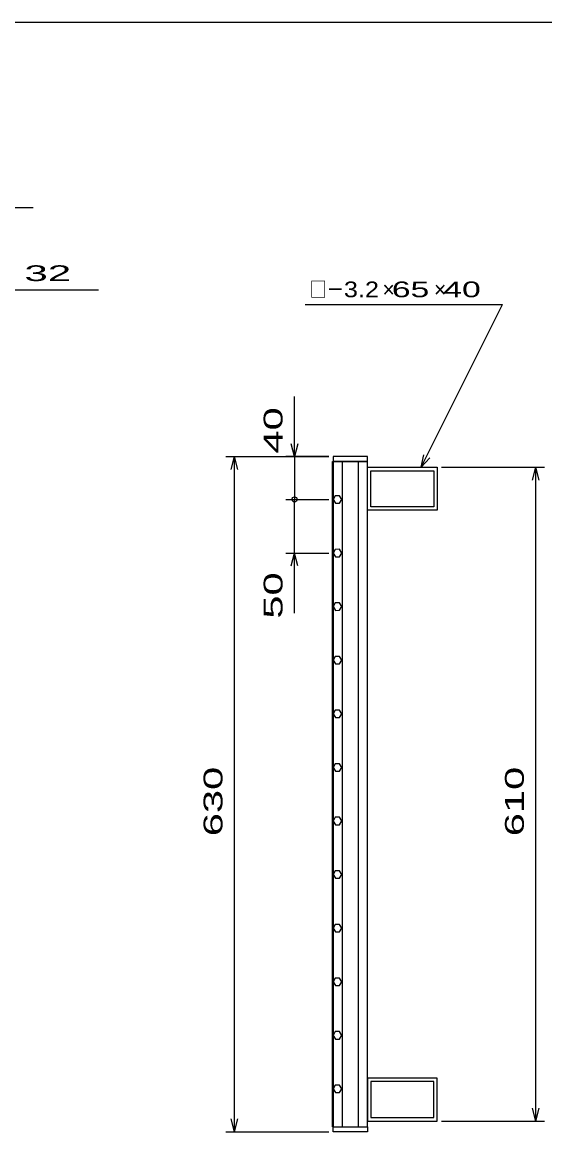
# Model space of a CAD drawing. Units: millimetres, scale not verified. Extents: x -1456 to 1385, y -1026 to 843.
# Drawn here: x -417 to 70, y -192 to 843 of the extents above; entities that cross this region are included whole.
import ezdxf
from ezdxf.enums import TextEntityAlignment as Align

# ---------------------------------------------------------------- set-up
doc = ezdxf.new("R2010")
doc.units = ezdxf.units.MM
doc.header["$LTSCALE"] = 8
doc.layers.add('0_2', color=150, linetype='Continuous', lineweight=25)
doc.layers.add('22', color=3, linetype='Continuous', lineweight=25)
doc.styles.add('ベクトル', font='')
doc.styles.get('ベクトル').set_extended_font_data('ベクトル')

msp = doc.modelspace()

# ---------------------------------------------------------------- linework, layer by layer
at = {"layer": '0_2'}
msp.add_line((-1383.2, 842.8), (1384.8, 842.8), dxfattribs=at)
at = {"layer": '22', "color": 4}
for p, q in [((-774.75, 670), (-406.75, 670)), ((-681.75, 593), (-345.75, 593)), ((-153, 579.5), (31, 579.5)), ((-45, 427.5), (31, 579.5)), ((-163, 437.5), (-163, 493.5)), ((-163, 437.5), (-166.2, 449.5)), ((-159.8, 449.5), (-163, 437.5)), ((-227, 437.5), (-131, 437.5)), ((-222.2, 425.5), (-219, 437.5)), ((-215.8, 425.5), (-219, 437.5)), ((-219, -192.5), (-219, 437.5)), ((-131, 437.5), (-171, 437.5)), ((-163, 437.5), (-163, 397.5)), ((-45, 427.5), (-42.6, 439.18)), ((-45, 427.5), (-37, 436.3)), ((-26, 427.5), (70, 427.5)), ((58.8, 415.5), (62, 427.5)), ((65.2, 415.5), (62, 427.5)), ((62, -182.5), (62, 427.5)), ((-171, 397.5), (-131, 397.5)), ((-163, 347.5), (-163, 397.5)), ((-171, 347.5), (-131, 347.5)), ((-166.2, 335.5), (-163, 347.5)), ((-159.8, 335.5), (-163, 347.5)), ((-163, 291.5), (-163, 347.5)), ((62, -182.5), (58.8, -170.5)), ((62, -182.5), (65.2, -170.5)), ((-219, -192.5), (-222.2, -180.5)), ((-219, -192.5), (-215.8, -180.5)), ((-26, -182.5), (70, -182.5)), ((-227, -192.5), (-131, -192.5))]:
    msp.add_line(p, q, dxfattribs=at)
at = {"layer": '22'}
for p, q in [((-95, 437.5), (-127, 437.5)), ((-127, 437.5), (-127, 433)), ((-95, 433), (-95, 437.5)), ((-127.7, -188), (-127.7, 433)), ((-127.7, 433), (-127, 433)), ((-127, 433), (-95, 433)), ((-127, 433), (-127, -188)), ((-95, 433), (-127, 433)), ((-118.5, 433), (-118.5, -188)), ((-103.5, -188), (-103.5, 433)), ((-95, -188), (-95, 433)), ((-95, 427.5), (-30, 427.5)), ((-95, 387.5), (-95, 427.5)), ((-30, 427.5), (-30, 387.5)), ((-91.8, 424.3), (-33.2, 424.3)), ((-91.8, 390.7), (-91.8, 424.3)), ((-33.2, 424.3), (-33.2, 390.7)), ((-125.024, 400.95), (-127, 397.472)), ((-127, 397.472), (-124.976, 394.022)), ((-121.024, 400.978), (-125.024, 400.95)), ((-124.976, 394.022), (-120.976, 394.05)), ((-119, 397.5), (-121.024, 400.978)), ((-120.976, 394.05), (-119, 397.528)), ((-30, 387.5), (-95, 387.5)), ((-33.2, 390.7), (-91.8, 390.7)), ((-125.024, 350.95), (-127, 347.472)), ((-127, 347.472), (-124.976, 344.022)), ((-121.024, 350.978), (-125.024, 350.95)), ((-124.976, 344.022), (-120.976, 344.05)), ((-119, 347.5), (-121.024, 350.978)), ((-120.976, 344.05), (-119, 347.528)), ((-125.024, 300.95), (-127, 297.472)), ((-121.024, 300.978), (-125.024, 300.95)), ((-119, 297.5), (-121.024, 300.978)), ((-127, 297.472), (-124.976, 294.022)), ((-124.976, 294.022), (-120.976, 294.05)), ((-120.976, 294.05), (-119, 297.528)), ((-125.024, 250.95), (-127, 247.472)), ((-121.024, 250.978), (-125.024, 250.95)), ((-119, 247.5), (-121.024, 250.978)), ((-127, 247.472), (-124.976, 244.022)), ((-124.976, 244.022), (-120.976, 244.05)), ((-120.976, 244.05), (-119, 247.528)), ((-125.024, 200.95), (-127, 197.472)), ((-127, 197.472), (-124.976, 194.022)), ((-121.024, 200.978), (-125.024, 200.95)), ((-119, 197.5), (-121.024, 200.978)), ((-120.976, 194.05), (-119, 197.528)), ((-124.976, 194.022), (-120.976, 194.05)), ((-125.024, 150.95), (-127, 147.472)), ((-127, 147.472), (-124.976, 144.022)), ((-121.024, 150.978), (-125.024, 150.95)), ((-119, 147.5), (-121.024, 150.978)), ((-120.976, 144.05), (-119, 147.528)), ((-124.976, 144.022), (-120.976, 144.05)), ((-125.024, 100.95), (-127, 97.472)), ((-127, 97.472), (-124.976, 94.022)), ((-121.024, 100.978), (-125.024, 100.95)), ((-124.976, 94.022), (-120.976, 94.05)), ((-119, 97.5), (-121.024, 100.978)), ((-120.976, 94.05), (-119, 97.528)), ((-125.024, 50.95), (-127, 47.472)), ((-127, 47.472), (-124.976, 44.022)), ((-121.024, 50.978), (-125.024, 50.95)), ((-124.976, 44.022), (-120.976, 44.05)), ((-119, 47.5), (-121.024, 50.978)), ((-120.976, 44.05), (-119, 47.528)), ((-125.024, 0.95), (-127, -2.528)), ((-121.024, 0.978), (-125.024, 0.95)), ((-119, -2.5), (-121.024, 0.978)), ((-127, -2.528), (-124.976, -5.978)), ((-124.976, -5.978), (-120.976, -5.95)), ((-120.976, -5.95), (-119, -2.472)), ((-125.024, -49.05), (-127, -52.528)), ((-121.024, -49.022), (-125.024, -49.05)), ((-119, -52.5), (-121.024, -49.022)), ((-127, -52.528), (-124.976, -55.978)), ((-124.976, -55.978), (-120.976, -55.95)), ((-120.976, -55.95), (-119, -52.472)), ((-125.024, -99.05), (-127, -102.528)), ((-127, -102.528), (-124.976, -105.978)), ((-121.024, -99.022), (-125.024, -99.05)), ((-119, -102.5), (-121.024, -99.022)), ((-120.976, -105.95), (-119, -102.472)), ((-124.976, -105.978), (-120.976, -105.95)), ((-30, -142.5), (-95, -142.5)), ((-95, -142.5), (-95, -182.5)), ((-30, -182.5), (-30, -142.5)), ((-125.024, -149.05), (-127, -152.528)), ((-127, -152.528), (-124.976, -155.978)), ((-121.024, -149.022), (-125.024, -149.05)), ((-119, -152.5), (-121.024, -149.022)), ((-120.976, -155.95), (-119, -152.472)), ((-33.2, -145.7), (-91.8, -145.7)), ((-91.8, -145.7), (-91.8, -179.3)), ((-33.2, -179.3), (-33.2, -145.7)), ((-124.976, -155.978), (-120.976, -155.95)), ((-95, -182.5), (-30, -182.5)), ((-91.8, -179.3), (-33.2, -179.3)), ((-127, -188), (-127.7, -188)), ((-127, -188), (-95, -188)), ((-127, -192.5), (-127, -188)), ((-127, -188), (-95, -188)), ((-95, -192.5), (-127, -192.5)), ((-95, -188), (-95, -192.5))]:
    msp.add_line(p, q, dxfattribs=at)
at = {"layer": '22', "color": 4}
msp.add_circle((-163, 397.5), 2.4, dxfattribs=at)

# ---------------------------------------------------------------- texts
at = {"layer": '22', "color": 2, "style": 'ベクトル'}
for s, width, p in [(' 32 ', 2, (-425.75, 608.6)), ('□－', 0.8, (-149, 593.5)), ('3.2', 1.2, (-117, 593.5)), (' 65 ', 1.6, (-81, 593.5)), (' 40 ', 1.6, (-33, 593.5))]:
    msp.add_text(s, height=14.66, dxfattribs=dict(at, width=width)).set_placement(p, align=Align.MIDDLE_LEFT)
for p in [(-81, 593.5), (-33, 593.5)]:
    msp.add_text('×', height=14.66, dxfattribs=at).set_placement(p, align=Align.MIDDLE_LEFT)
at = {"layer": '22', "color": 2, "style": 'ベクトル', "width": 1.65}
for s, p in [(' 40 ', (-183, 429.5)), (' 50 ', (-183, 275.5)), (' 630 ', (-239, 72.5)), (' 610 ', (42, 72.5))]:
    msp.add_text(s, height=17.6, rotation=90, dxfattribs=at).set_placement(p, align=Align.MIDDLE_LEFT)

doc.saveas('drawing.dxf')
